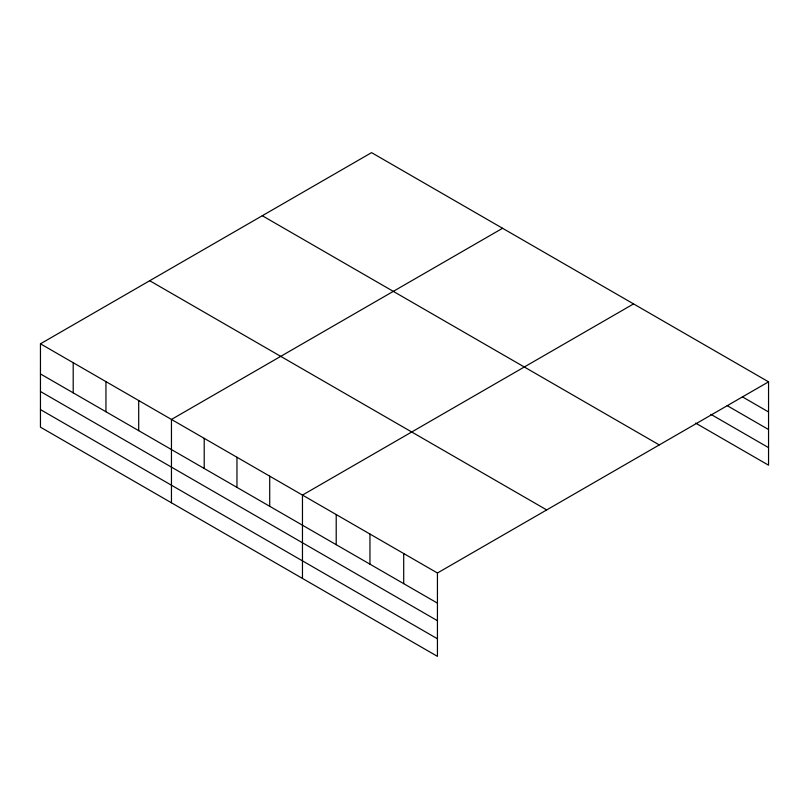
<?xml version="1.0" encoding="UTF-8"?>
<svg xmlns="http://www.w3.org/2000/svg" width="809" height="809" viewBox="0 0 809 809"><rect width="100%" height="100%" fill="white"/><g stroke="black" fill="none" stroke-linecap="round" stroke-linejoin="round"><path stroke-width="1.21" d="M40.45 343.805L437.436 573.005L437.436 656.362L40.45 427.162L40.45 343.805L371.564 152.638L768.55 381.838L768.55 465.195L695.619 423.087M502.571 228.28L171.457 419.446L171.457 502.793M633.568 303.911L302.465 495.078L302.465 578.435M437.436 573.005L768.55 381.838M742.429 396.875L768.55 411.963M727.19 405.643L768.55 429.528M710.858 414.319L768.55 447.63M262.298 215.73L659.284 444.93M149.716 280.723L546.702 509.923M40.45 373.93L437.436 603.13M40.45 391.495L437.436 620.695M40.45 409.587L437.436 638.786M403.701 553.528L403.701 583.643M369.956 534.041L369.956 564.166M336.21 514.564L336.21 544.679M269.71 476.167L269.71 506.292M236.956 457.257L236.956 487.382M204.212 438.347L204.212 468.472M138.703 400.536L138.703 430.651M105.949 381.626L105.949 411.741M73.204 362.715L73.204 392.83"/></g></svg>
